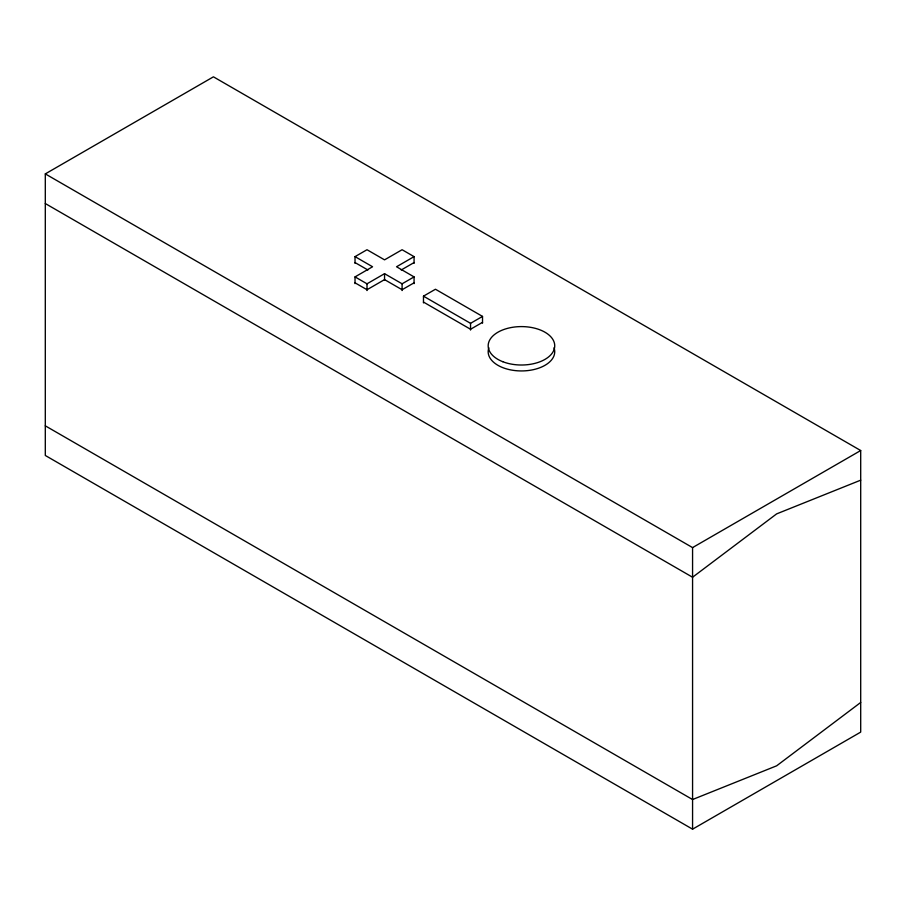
<?xml version="1.0" encoding="UTF-8"?>
<svg xmlns="http://www.w3.org/2000/svg" width="906" height="906" viewBox="0 0 906 906"><rect width="100%" height="100%" fill="white"/><g stroke="black" fill="none" stroke-linecap="round" stroke-linejoin="round"><path stroke-width="1.36" d="M860.7 702.467L776.635 765.819L692.569 799.534L45.3 425.831M45.3 173.895L213.431 76.829L860.7 450.531L860.7 732.105L692.569 829.171L45.3 455.469L45.3 173.895L692.569 547.598L860.7 450.531M355.027 263.374L355.027 256.636L367.009 249.728L384.552 259.852L402.094 249.728L414.065 256.636L414.065 263.374M355.027 283.623L355.027 276.896L372.57 266.76L355.027 256.636M355.027 276.896L367.009 283.805L384.552 273.68L402.094 283.805L414.065 276.896L414.065 283.623M414.065 256.636L396.534 266.76L414.065 276.896M401.211 269.988L414.065 262.57M414.065 282.819L402.094 289.739L384.552 279.614L367.009 289.739L355.027 282.819M423.476 302.898L423.476 296.16L435.458 289.24L482.524 316.409L482.524 323.148M423.476 296.16L470.542 323.329L482.524 316.409M482.524 322.343L470.542 329.252L423.476 302.083M860.7 480.169L776.635 513.883L692.569 577.235L45.3 203.533M355.027 262.57L367.893 269.988M692.569 547.598L692.569 829.171M470.542 323.329L470.542 330.067M402.094 283.805L402.094 290.543M384.552 273.68L384.552 280.418M367.009 283.805L367.009 290.543M554.019 347.791A33.273 19.207 0 0 1 521.448 370.939A33.273 19.207 0 0 1 488.878 347.791M502.796 361.709A33.273 19.207 0 0 0 554.642 347.179A33.273 19.207 0 0 0 506.907 328.527A33.273 19.207 0 0 0 502.796 361.709"/></g></svg>
